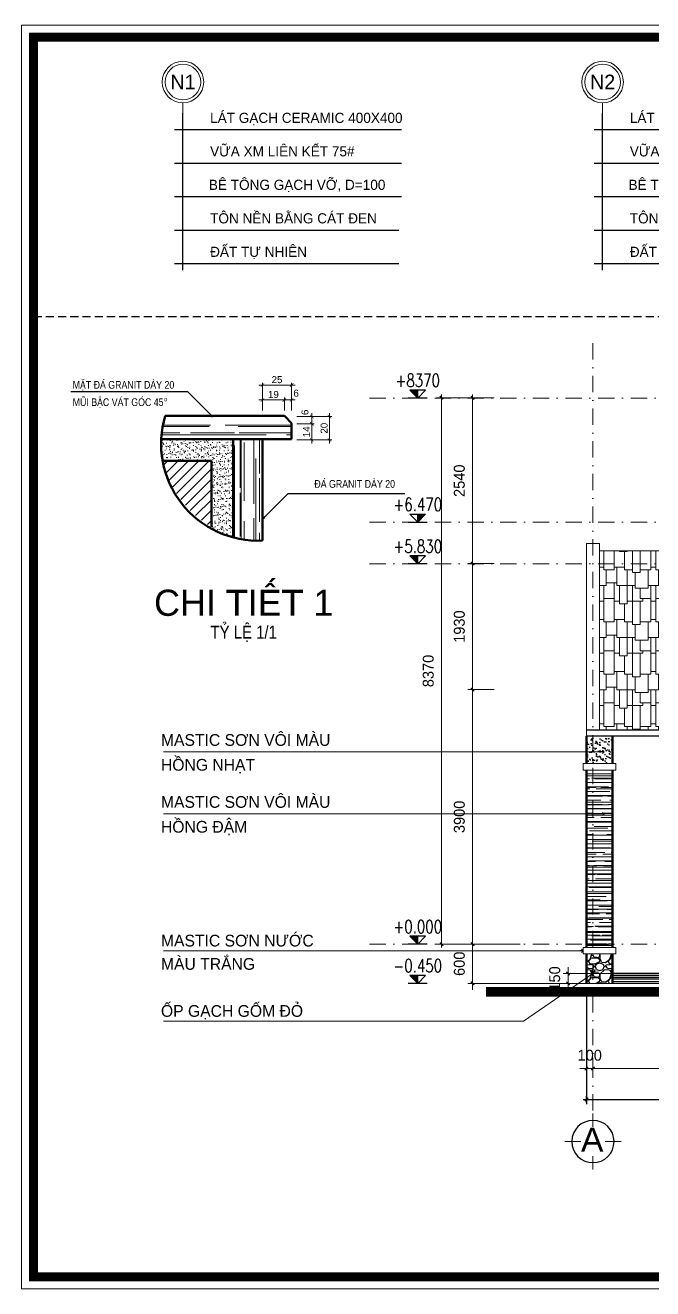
# Model space of a CAD drawing. Header units: millimetres. Extents: x 615730 to 2792744, y 139412 to 597571.
# Drawn here: x 714977 to 724585, y 284936 to 304290 of the extents above; entities that cross this region are included whole.
import ezdxf
from ezdxf.enums import TextEntityAlignment as Align

# ---------------------------------------------------------------- set-up
doc = ezdxf.new("R2010")
doc.units = ezdxf.units.MM
doc.header["$MEASUREMENT"] = 0
doc.header["$PDMODE"] = 34
doc.linetypes.add('DASHDOT', pattern=[1, 0.5, -0.25, 0, -0.25])
doc.linetypes.add('HIDDEN2', pattern=[0.1875, 0.125, -0.0625])
doc.layers.get('0').update_dxf_attribs({"lineweight": 5})
for name, color, linetype, lineweight in [('0.1(9)', 9, 'Continuous', 13), ('3', 7, 'Continuous', 18), ('AA-TUONG', 1, 'Continuous', 50), ('AB-NET THAY 1', 2, 'Continuous', 20), ('AD-HATCH', 8, 'Continuous', 5), ('AE-KICH THUOC', 135, 'Continuous', 13), ('AE-TEXT', 7, 'Continuous', 20), ('DIM', 7, 'Continuous', 50), ('HATCH', 42, 'Continuous', 5), ('KT', 148, 'Continuous', 18), ('NET-THAY', 4, 'Continuous', 20), ('thay', 7, 'Continuous', 15), ('TIM TRUC', 149, 'DASHDOT', 9), ('VATLIEU', 35, 'Continuous', 9)]:
    doc.layers.add(name, color=color, linetype=linetype, lineweight=lineweight)
for name, color, linetype in [('8', 8, 'Continuous'), ('DO', 1, 'Continuous'), ('H', 252, 'Continuous'), ('HACH', 250, 'Continuous'), ('KICH THUOC', 148, 'Continuous'), ('noi that', 29, 'Continuous'), ('TEXT', 2, 'Continuous'), ('thaydam', 42, 'Continuous'), ('VL', 155, 'Continuous')]:
    doc.layers.add(name, color=color, linetype=linetype)
doc.styles.add('CHUHOA', font='')
doc.styles.add('DIM', font='txt.shx', dxfattribs={"height": 120})
doc.styles.add('DIMENSION', font='')
doc.styles.add('Ghi chu', font='')
doc.styles.add('H280', font='', dxfattribs={"height": 200})
doc.styles.add('KT OZON', font='', dxfattribs={"height": 200})
doc.styles.add('Sys-Txt-Nor', font='')
doc.styles.add('TEXT', font='')
doc.styles.add('TEXT 10', font='', dxfattribs={"height": 4.8})
doc.styles.add('VNI-AVO', font='vni-roms.shx')
doc.styles.get('CHUHOA').set_extended_font_data('.VnAvantH')
doc.styles.get('DIMENSION').set_extended_font_data('VNI-Helve')
doc.styles.get('Ghi chu').set_extended_font_data('.VnAvantH')
doc.styles.get('H280').set_extended_font_data('VNI-Avo')
doc.styles.get('KT OZON').set_extended_font_data('VNI-Helve')
doc.styles.get('Sys-Txt-Nor').set_extended_font_data('VNI-Helve')
doc.styles.get('TEXT').set_extended_font_data('VNI-Helve-Condense')
doc.styles.get('TEXT 10').set_extended_font_data('VNI-Helve-Condense')
doc.dimstyles.new('1-50b', dxfattribs={"dimtxt": 167, "dimasz": 50, "dimexe": 75, "dimexo": 150, "dimgap": 120, "dimtad": 1, "dimdec": 0, "dimzin": 12, "dimtxsty": 'VNI-AVO', "dimblk": ']', "dimcen": 0, "dimdle": 50, "dimclrd": 252, "dimclre": 252, "dimclrt": 2, "dimadec": 0, "dimazin": 0, "dimtfac": 1, "dimtdec": 0, "dimtix": 1, "dimtmove": 2, "dimatfit": 0, "dimldrblk": 'OPEN90', "dimfxl": 1, "dimlwd": -1, "dimlwe": -1, "dimarcsym": 0})
doc.dimstyles.new('DIM-TICK 1-2', dxfattribs={"dimscale": 0.02, "dimtxt": 300, "dimasz": 150, "dimexe": 100, "dimexo": 0, "dimgap": 0, "dimtad": 0, "dimdec": 0, "dimzin": 1, "dimdsep": 46, "dimtxsty": 'Sys-Txt-Nor', "dimblk1": 'ARCHTICK', "dimblk2": 'ARCHTICK', "dimsah": 1, "dimcen": 1, "dimdle": 150, "dimclrd": 256, "dimclre": 256, "dimclrt": 7, "dimadec": 0, "dimazin": 0, "dimtfac": 0.625, "dimtdec": 0, "dimtix": 1, "dimtofl": 0, "dimtmove": 2, "dimatfit": 3, "dimldrblk": 'DOT', "dimfxl": 1, "dimtvp": 0.75, "dimtolj": 1, "dimtzin": 1, "dimarcsym": 0})
doc.dimstyles.new('DIM-TICK25', dxfattribs={"dimtxt": 60, "dimasz": 36, "dimexe": 18, "dimexo": 50, "dimgap": 0, "dimtad": 0, "dimdec": 0, "dimzin": 1, "dimdsep": 46, "dimtxsty": 'DIMENSION', "dimblk": 'ARCHTICK', "dimcen": -2, "dimdle": 38, "dimclrd": 256, "dimclre": 256, "dimclrt": 7, "dimadec": 0, "dimazin": 0, "dimtfac": 0.633333, "dimtdec": 0, "dimtix": 1, "dimtmove": 2, "dimatfit": 3, "dimldrblk": 'DOT', "dimfxl": 1, "dimtvp": 0.75, "dimtolj": 1, "dimtzin": 1, "dimarcsym": 0})

# ---------------------------------------------------------------- blocks, each defined once
blk = doc.blocks.new(']')
for p, q in [((1, 0), (-1, 0)), ((0, 1), (0, -1))]:
    blk.add_line(p, q)
at = {"color": 9, "const_width": 0.4}
blk.add_lwpolyline([(-0.51, -0.51), (0.51, 0.51)], dxfattribs=at)
blk = doc.blocks.new('*D383')
at = {"layer": 'DEFPOINTS', "color": 0, "ltscale": 10, "transparency": 16777216}
for p in [(723570, 289614, 5), (735070, 289485), (735070, 287837)]:
    blk.add_point(p, dxfattribs=at)
at = {"layer": 'VL', "color": 252, "ltscale": 10, "transparency": 16777216}
for p, q in [((723570, 289464), (723570, 287762)), ((735070, 289335), (735070, 287762)), ((723620, 287837), (735020, 287837))]:
    blk.add_line(p, q, dxfattribs=at)
at = {"layer": 'VL', "color": 252, "ltscale": 10, "transparency": 16777216, "xscale": 50, "yscale": 50, "zscale": 50, "rotation": 180}
blk.add_blockref(']', (723570, 287837), dxfattribs=at)
at = {"layer": 'VL', "color": 252, "ltscale": 10, "transparency": 16777216, "xscale": 50, "yscale": 50, "zscale": 50}
blk.add_blockref(']', (735070, 287837), dxfattribs=at)
at = {"layer": 'VL', "color": 2, "ltscale": 10, "transparency": 16777216, "insert": (729320, 288040), "char_height": 167, "attachment_point": 5, "style": 'VNI-AVO'}
blk.add_mtext('11500', dxfattribs=at)
blk = doc.blocks.new('_Open90')
at = {"color": 0, "linetype": 'ByBlock', "lineweight": -2}
for p, q in [((0, 0), (-1, 0)), ((-0.5, 0.5), (0, 0)), ((0, 0), (-0.5, -0.5))]:
    blk.add_line(p, q, dxfattribs=at)
blk = doc.blocks.new('Cao do mat dung')
at = {"layer": '8'}
blk.add_hatch(color=256, dxfattribs=at).paths.add_polyline_path([(125, 125), (0, 125), (0, 0)])
for p, q in [((-150, 0), (150, 0)), ((0, 0), (0, 125))]:
    blk.add_line(p, q)
blk.add_lwpolyline([(125, 125), (0, 0), (-125, 125)], close=True)
at = {"layer": 'TEXT', "style": 'DIM', "width": 0.75}
blk.add_attdef('%%P0.000', text='', height=180, dxfattribs=at).set_placement((0, 175), align=Align.CENTER)
blk = doc.blocks.new('*D604')
at = {"layer": 'DEFPOINTS', "color": 0, "ltscale": 10, "transparency": 16777216}
for p in [(721827, 290214), (722707, 290214), (722707, 289614)]:
    blk.add_point(p, dxfattribs=at)
at = {"layer": 'KT', "color": 252, "ltscale": 10, "transparency": 16777216}
for p, q in [((721827, 290264), (721827, 290314)), ((722557, 290214), (721752, 290214)), ((721827, 289614), (721827, 290214)), ((722557, 289614), (721752, 289614)), ((721827, 289564), (721827, 289514))]:
    blk.add_line(p, q, dxfattribs=at)
at = {"layer": 'KT', "color": 252, "ltscale": 10, "transparency": 16777216, "xscale": 50, "yscale": 50, "zscale": 50}
for p, rotation in [((721827, 290214), 270), ((721827, 289614), 90)]:
    blk.add_blockref(']', p, dxfattribs=dict(at, rotation=rotation))
at = {"layer": 'KT', "color": 2, "ltscale": 10, "transparency": 16777216, "insert": (721624, 289914), "char_height": 167, "attachment_point": 5, "rotation": 90, "style": 'VNI-AVO'}
blk.add_mtext('600', dxfattribs=at)
blk = doc.blocks.new('*D605')
at = {"layer": 'DEFPOINTS', "color": 0, "ltscale": 10, "transparency": 16777216}
for p in [(721827, 294114), (722305, 294114), (722707, 290214)]:
    blk.add_point(p, dxfattribs=at)
at = {"layer": 'KT', "color": 252, "ltscale": 10, "transparency": 16777216}
for p, q in [((722155, 294114), (721752, 294114)), ((721827, 290264), (721827, 294064)), ((722557, 290214), (721752, 290214))]:
    blk.add_line(p, q, dxfattribs=at)
at = {"layer": 'KT', "color": 252, "ltscale": 10, "transparency": 16777216, "xscale": 50, "yscale": 50, "zscale": 50}
for p, rotation in [((721827, 294114), 90), ((721827, 290214), 270)]:
    blk.add_blockref(']', p, dxfattribs=dict(at, rotation=rotation))
at = {"layer": 'KT', "color": 2, "ltscale": 10, "transparency": 16777216, "insert": (721624, 292164), "char_height": 167, "attachment_point": 5, "rotation": 90, "style": 'VNI-AVO'}
blk.add_mtext('3900', dxfattribs=at)
blk = doc.blocks.new('*D606')
at = {"layer": 'DEFPOINTS', "color": 0, "ltscale": 10, "transparency": 16777216}
for p in [(721827, 296043), (722305, 296043), (722305, 294114)]:
    blk.add_point(p, dxfattribs=at)
at = {"layer": 'KT', "color": 252, "ltscale": 10, "transparency": 16777216}
for p, q in [((722155, 296043), (721752, 296043)), ((721827, 294164), (721827, 295993)), ((722155, 294114), (721752, 294114))]:
    blk.add_line(p, q, dxfattribs=at)
at = {"layer": 'KT', "color": 252, "ltscale": 10, "transparency": 16777216, "xscale": 50, "yscale": 50, "zscale": 50}
for p, rotation in [((721827, 296043), 90), ((721827, 294114), 270)]:
    blk.add_blockref(']', p, dxfattribs=dict(at, rotation=rotation))
at = {"layer": 'KT', "color": 2, "ltscale": 10, "transparency": 16777216, "insert": (721624, 295079), "char_height": 167, "attachment_point": 5, "rotation": 90, "style": 'VNI-AVO'}
blk.add_mtext('1930', dxfattribs=at)
blk = doc.blocks.new('*D607')
at = {"layer": 'DEFPOINTS', "color": 0, "ltscale": 10, "transparency": 16777216}
for p in [(721827, 298583), (722305, 298583), (722305, 296043)]:
    blk.add_point(p, dxfattribs=at)
at = {"layer": 'KT', "color": 252, "ltscale": 10, "transparency": 16777216}
for p, q in [((722155, 298583), (721752, 298583)), ((721827, 296093), (721827, 298533)), ((722155, 296043), (721752, 296043))]:
    blk.add_line(p, q, dxfattribs=at)
at = {"layer": 'KT', "color": 252, "ltscale": 10, "transparency": 16777216, "xscale": 50, "yscale": 50, "zscale": 50}
for p, rotation in [((721827, 298583), 90), ((721827, 296043), 270)]:
    blk.add_blockref(']', p, dxfattribs=dict(at, rotation=rotation))
at = {"layer": 'KT', "color": 2, "ltscale": 10, "transparency": 16777216, "insert": (721624, 297313), "char_height": 167, "attachment_point": 5, "rotation": 90, "style": 'VNI-AVO'}
blk.add_mtext('2540', dxfattribs=at)
blk = doc.blocks.new('*D608')
at = {"layer": 'DEFPOINTS', "color": 0, "ltscale": 10, "transparency": 16777216}
for p in [(721351, 298584), (722298, 298584), (722305, 290214)]:
    blk.add_point(p, dxfattribs=at)
at = {"layer": 'KT', "color": 252, "ltscale": 10, "transparency": 16777216}
for p, q in [((722148, 298584), (721276, 298584)), ((721351, 290264), (721351, 298534)), ((722155, 290214), (721276, 290214))]:
    blk.add_line(p, q, dxfattribs=at)
at = {"layer": 'KT', "color": 252, "ltscale": 10, "transparency": 16777216, "xscale": 50, "yscale": 50, "zscale": 50}
for p, rotation in [((721351, 298584), 90), ((721351, 290214), 270)]:
    blk.add_blockref(']', p, dxfattribs=dict(at, rotation=rotation))
at = {"layer": 'KT', "color": 2, "ltscale": 10, "transparency": 16777216, "insert": (721148, 294399), "char_height": 167, "attachment_point": 5, "rotation": 90, "style": 'VNI-AVO'}
blk.add_mtext('8370', dxfattribs=at)
blk = doc.blocks.new('*D615')
at = {"layer": 'DEFPOINTS', "color": 0, "ltscale": 10, "transparency": 16777216}
for p in [(723289, 289764), (724501, 289764, 32), (724500, 289614)]:
    blk.add_point(p, dxfattribs=at)
at = {"layer": 'KT', "color": 252, "ltscale": 10, "transparency": 16777216}
for p, q in [((724351, 289764), (723214, 289764)), ((723289, 289814), (723289, 289864)), ((723289, 289614), (723289, 289764)), ((724350, 289614), (723214, 289614)), ((723289, 289564), (723289, 289514))]:
    blk.add_line(p, q, dxfattribs=at)
at = {"layer": 'KT', "color": 252, "ltscale": 10, "transparency": 16777216, "xscale": 50, "yscale": 50, "zscale": 50}
for p, rotation in [((723289, 289764), 270), ((723289, 289614), 90)]:
    blk.add_blockref(']', p, dxfattribs=dict(at, rotation=rotation))
at = {"layer": 'KT', "color": 2, "ltscale": 10, "transparency": 16777216, "insert": (723085, 289689), "char_height": 167, "attachment_point": 5, "rotation": 90, "style": 'VNI-AVO'}
blk.add_mtext('150', dxfattribs=at)
blk = doc.blocks.new('TRUC 1')
at = {"ltscale": 50}
blk.add_circle((0, -9525), 8572, dxfattribs=at)
at = {"layer": '0.1(9)', "ltscale": 50}
for p, q in [((0, -3572), (0, 1782)), ((-4942, -9525), (-11427, -9525)), ((4942, -9525), (11427, -9525)), ((0, -15478), (0, -20832))]:
    blk.add_line(p, q, dxfattribs=at)
at = {"layer": 'TEXT', "ltscale": 50, "style": 'H280'}
blk.add_attdef('1', text='', height=10478, dxfattribs=at).set_placement((-214, -4892), align=Align.CENTER)
blk = doc.blocks.new('*D621')
at = {"layer": 'DEFPOINTS', "color": 0, "ltscale": 10, "transparency": 16777216}
for p in [(726470, 288887), (723670, 288622), (723670, 288308)]:
    blk.add_point(p, dxfattribs=at)
at = {"layer": 'KT', "color": 252, "ltscale": 10, "transparency": 16777216}
for p, q in [((726470, 288737), (726470, 288233)), ((723670, 288472), (723670, 288233)), ((726420, 288308), (723720, 288308))]:
    blk.add_line(p, q, dxfattribs=at)
at = {"layer": 'KT', "color": 252, "ltscale": 10, "transparency": 16777216, "xscale": 50, "yscale": 50, "zscale": 50, "rotation": 180}
blk.add_blockref(']', (723670, 288308), dxfattribs=at)
at = {"layer": 'KT', "color": 252, "ltscale": 10, "transparency": 16777216, "xscale": 50, "yscale": 50, "zscale": 50}
blk.add_blockref(']', (726470, 288308), dxfattribs=at)
at = {"layer": 'KT', "color": 2, "ltscale": 10, "transparency": 16777216, "insert": (725070, 288512), "char_height": 167, "attachment_point": 5, "style": 'VNI-AVO'}
blk.add_mtext('2800', dxfattribs=at)
blk = doc.blocks.new('*D622')
at = {"layer": 'DEFPOINTS', "color": 0, "ltscale": 10, "transparency": 16777216}
for p in [(723570, 288622), (723670, 288622), (723570, 288308)]:
    blk.add_point(p, dxfattribs=at)
at = {"layer": 'KT', "color": 252, "ltscale": 10, "transparency": 16777216}
for p, q in [((723570, 288472), (723570, 288233)), ((723670, 288472), (723670, 288233)), ((723520, 288308), (723470, 288308)), ((723670, 288308), (723570, 288308)), ((723720, 288308), (723770, 288308))]:
    blk.add_line(p, q, dxfattribs=at)
at = {"layer": 'KT', "color": 252, "ltscale": 10, "transparency": 16777216, "xscale": 50, "yscale": 50, "zscale": 50}
blk.add_blockref(']', (723570, 288308), dxfattribs=at)
at = {"layer": 'KT', "color": 252, "ltscale": 10, "transparency": 16777216, "xscale": 50, "yscale": 50, "zscale": 50, "rotation": 180}
blk.add_blockref(']', (723670, 288308), dxfattribs=at)
at = {"layer": 'KT', "color": 2, "ltscale": 10, "transparency": 16777216, "insert": (723620, 288512), "char_height": 167, "attachment_point": 5, "style": 'VNI-AVO'}
blk.add_mtext('100', dxfattribs=at)
blk = doc.blocks.new('Ghi chu vat lieu')
blk.add_circle((0, 700), 300)
at = {"layer": 'HATCH'}
blk.add_circle((0, 700), 350, dxfattribs=at)
at = {"layer": 'thay'}
blk.add_line((0, 0), (0, 350), dxfattribs=at)
at = {"layer": 'TEXT', "style": 'Ghi chu', "width": 1.961742}
blk.add_attdef('TRUC', text='', height=300, dxfattribs=at).set_placement((-295, 550), (295, 550), align=Align.FIT)
blk = doc.blocks.new('cvc')
at = {"layer": 'DO'}
for p, q in [((800082, 300538), (800082, 302944)), ((806509, 300538), (806509, 302944)), ((812950, 299967), (812950, 302932)), ((819305, 300460), (819305, 302932)), ((819305, 300801), (819305, 302932))]:
    blk.add_line(p, q, dxfattribs=at)
at = {"layer": 'KICH THUOC'}
for p, q in [((799951, 302692), (803430, 302692)), ((806378, 302692), (809857, 302692)), ((812822, 302680), (816353, 302680)), ((819178, 302680), (822709, 302680)), ((799951, 302179), (803430, 302179)), ((806378, 302179), (809857, 302179)), ((812822, 302167), (816353, 302167)), ((819178, 302167), (822709, 302167)), ((799951, 301666), (803430, 301666)), ((806378, 301666), (809857, 301666)), ((812822, 301654), (816353, 301654)), ((819178, 301654), (822709, 301654)), ((799951, 301153), (803386, 301153)), ((806378, 301153), (809813, 301153)), ((812822, 301141), (816353, 301141)), ((819178, 301141), (822709, 301141)), ((799951, 300640), (803386, 300640)), ((806378, 300640), (809813, 300640)), ((812822, 300628), (816353, 300628)), ((812822, 300115), (816353, 300115))]:
    blk.add_line(p, q, dxfattribs=at)
at = {"layer": 'thaydam', "linetype": 'HIDDEN2', "ltscale": 1000}
blk.add_line((797794, 299831), (824797, 299831), dxfattribs=at)
at = {"layer": 'thay'}
ref = blk.add_blockref('Ghi chu vat lieu', (800082, 302785), dxfattribs=dict(at, xscale=0.9082386168447556, yscale=0.9082386168447556, zscale=0.9082386168447556))
ref.add_attrib('TRUC', 'n1', dxfattribs={"layer": 'TEXT', "height": 225, "style": 'Ghi chu'}).set_placement((800082, 303421), align=Align.MIDDLE_CENTER)
ref = blk.add_blockref('Ghi chu vat lieu', (806509, 302785), dxfattribs=dict(at, xscale=0.9082386168447556, yscale=0.9082386168447556, zscale=0.9082386168447556))
ref.add_attrib('TRUC', 'N2', dxfattribs={"layer": 'TEXT', "height": 225, "style": 'Ghi chu'}).set_placement((806509, 303421), align=Align.MIDDLE_CENTER)
ref = blk.add_blockref('Ghi chu vat lieu', (812950, 302773), dxfattribs=dict(at, xscale=0.9082386168447556, yscale=0.9082386168447556, zscale=0.9082386168447556))
ref.add_attrib('TRUC', 'M1', dxfattribs={"layer": 'TEXT', "height": 225, "style": 'Ghi chu'}).set_placement((812950, 303409), align=Align.MIDDLE_CENTER)
ref = blk.add_blockref('Ghi chu vat lieu', (819305, 302773), dxfattribs=dict(at, xscale=0.9082386168447556, yscale=0.9082386168447556, zscale=0.9082386168447556))
ref.add_attrib('TRUC', 'M1', dxfattribs={"layer": 'TEXT', "height": 225, "style": 'Ghi chu'}).set_placement((819305, 303409), align=Align.MIDDLE_CENTER)
at = {"layer": 'TEXT', "style": 'CHUHOA'}
for s, p in [('l¸t g¹ch ceramic 400x400', (800498, 302794)), ('l¸t g¹ch ceramic 400x400', (806925, 302794)), ('lîp ngãi h¹ long mµu ®á', (813379, 302828)), ('lîp ngãi h¹ long mµu ®á', (819735, 302828)), ('v÷A xm LI£N KÕT 75#', (800498, 302281)), ('v÷A xm LI£N KÕT 75#', (806925, 302281)), ('CÇU PHONG Gç 30X80 CK 300', (813381, 302270)), ('CÇU PHONG Gç 30X80 CK 300', (819737, 302270)), ('bª t«ng g¹ch vì, d=100', (800479, 301768)), ('bª t«ng g¹ch vì, d=100', (806906, 301768)), ('LI T¤ Gç 20X30 CK 300', (813381, 301757)), ('LI T¤ Gç 20X30 CK 300', (819737, 301757)), ('t«n nÒn b»ng c¸t ®en', (800498, 301255)), ('t«n nÒn b»ng c¸t ®en', (806925, 301255)), ('Xµ Gå Gç 80X120 KC 900', (813381, 301236)), ('Xµ Gå Gç 60X80 KC 700', (819737, 301236)), ('§ÊT Tù NHI£N', (800498, 300742)), ('§ÊT Tù NHI£N', (806925, 300742)), ('trÇn th¹ch cao', (813381, 300723)), ('T¦êNG THU HåI  X¢Y G¹CH', (813381, 300210))]:
    blk.add_text(s, height=155.52, dxfattribs=at).set_placement(p)
blk = doc.blocks.new('_ARCHTICK')
at = {"color": 0, "linetype": 'ByBlock', "const_width": 0.15}
blk.add_lwpolyline([(-0.5, -0.5), (0.5, 0.5)], dxfattribs=at)
blk = doc.blocks.new('*D723')
at = {"layer": 'AE-KICH THUOC', "lineweight": -2, "transparency": 16777216}
for p, q in [((442740.4, -178885.9), (442765.2, -178885.9)), ((442743.4, -178894.9), (442743.4, -178883.9)), ((442762.2, -178894.9), (442762.2, -178883.9))]:
    blk.add_line(p, q, dxfattribs=at)
at = {"layer": 'DEFPOINTS', "color": 0, "transparency": 16777216}
for p in [(442762.2, -178885.9), (442743.4, -178894.9), (442762.2, -178894.9)]:
    blk.add_point(p, dxfattribs=at)
at = {"layer": 'AE-KICH THUOC', "lineweight": -2, "transparency": 16777216, "xscale": 3, "yscale": 3, "zscale": 3, "rotation": 180}
blk.add_blockref('_ARCHTICK', (442743.4, -178885.9), dxfattribs=at)
at = {"layer": 'AE-KICH THUOC', "lineweight": -2, "transparency": 16777216, "xscale": 3, "yscale": 3, "zscale": 3}
blk.add_blockref('_ARCHTICK', (442762.2, -178885.9), dxfattribs=at)
at = {"layer": 'AE-KICH THUOC', "color": 7, "transparency": 16777216, "insert": (442752.8, -178881.2), "char_height": 6, "attachment_point": 5, "style": 'Sys-Txt-Nor'}
blk.add_mtext('\\A1;19', dxfattribs=at)
blk = doc.blocks.new('_DOT')
at = {"color": 0, "linetype": 'ByBlock'}
blk.add_line((-0.5, 0), (-1, 0), dxfattribs=at)
at = {"color": 0, "linetype": 'ByBlock', "const_width": 0.5}
blk.add_lwpolyline([(-0.25, 0, 1), (0.25, 0, 1)], format="xyb", close=True, dxfattribs=at)
blk = doc.blocks.new('*D724')
at = {"layer": 'AE-KICH THUOC', "lineweight": -2, "transparency": 16777216}
for p, q in [((442759.2, -178885.9), (442771.4, -178885.9)), ((442762.2, -178894.9), (442762.2, -178883.9)), ((442768.4, -178894.9), (442768.4, -178883.9))]:
    blk.add_line(p, q, dxfattribs=at)
at = {"layer": 'DEFPOINTS', "color": 0, "transparency": 16777216}
for p in [(442768.4, -178885.9), (442762.2, -178894.9), (442768.4, -178894.9)]:
    blk.add_point(p, dxfattribs=at)
at = {"layer": 'AE-KICH THUOC', "lineweight": -2, "transparency": 16777216, "xscale": 3, "yscale": 3, "zscale": 3, "rotation": 180}
blk.add_blockref('_ARCHTICK', (442762.2, -178885.9), dxfattribs=at)
at = {"layer": 'AE-KICH THUOC', "lineweight": -2, "transparency": 16777216, "xscale": 3, "yscale": 3, "zscale": 3}
blk.add_blockref('_ARCHTICK', (442768.4, -178885.9), dxfattribs=at)
at = {"layer": 'AE-KICH THUOC', "color": 7, "transparency": 16777216, "insert": (442772.3, -178880.1), "char_height": 6, "attachment_point": 5, "style": 'Sys-Txt-Nor'}
blk.add_mtext('\\A1;6', dxfattribs=at)
blk = doc.blocks.new('*D725')
at = {"layer": 'AE-KICH THUOC', "lineweight": -2, "transparency": 16777216}
for p, q in [((442740.4, -178873.1), (442771.4, -178873.1)), ((442743.4, -178894.9), (442743.4, -178871.1)), ((442768.4, -178894.9), (442768.4, -178871.1))]:
    blk.add_line(p, q, dxfattribs=at)
at = {"layer": 'DEFPOINTS', "color": 0, "transparency": 16777216}
for p in [(442768.4, -178873.1), (442743.4, -178894.9), (442768.4, -178894.9)]:
    blk.add_point(p, dxfattribs=at)
at = {"layer": 'AE-KICH THUOC', "lineweight": -2, "transparency": 16777216, "xscale": 3, "yscale": 3, "zscale": 3, "rotation": 180}
blk.add_blockref('_ARCHTICK', (442743.4, -178873.1), dxfattribs=at)
at = {"layer": 'AE-KICH THUOC', "lineweight": -2, "transparency": 16777216, "xscale": 3, "yscale": 3, "zscale": 3}
blk.add_blockref('_ARCHTICK', (442768.4, -178873.1), dxfattribs=at)
at = {"layer": 'AE-KICH THUOC', "color": 7, "transparency": 16777216, "insert": (442755.9, -178868.5), "char_height": 6, "attachment_point": 5, "style": 'Sys-Txt-Nor'}
blk.add_mtext('\\A1;25', dxfattribs=at)
blk = doc.blocks.new('*D726')
at = {"layer": 'AE-KICH THUOC', "lineweight": -2, "transparency": 16777216}
for p, q in [((442772.8, -178906.3), (442787.7, -178906.3)), ((442785.7, -178923.1), (442785.7, -178903.3)), ((442772.8, -178920.1), (442787.7, -178920.1))]:
    blk.add_line(p, q, dxfattribs=at)
at = {"layer": 'DEFPOINTS', "color": 0, "transparency": 16777216}
for p in [(442772.8, -178906.3), (442785.7, -178906.3), (442772.8, -178920.1)]:
    blk.add_point(p, dxfattribs=at)
at = {"layer": 'AE-KICH THUOC', "lineweight": -2, "transparency": 16777216, "xscale": 3, "yscale": 3, "zscale": 3}
for p, rotation in [((442785.7, -178906.3), 90), ((442785.7, -178920.1), 270)]:
    blk.add_blockref('_ARCHTICK', p, dxfattribs=dict(at, rotation=rotation))
at = {"layer": 'AE-KICH THUOC', "color": 7, "transparency": 16777216, "insert": (442781.2, -178913.2), "char_height": 6, "attachment_point": 5, "rotation": 90, "style": 'Sys-Txt-Nor'}
blk.add_mtext('\\A1;14', dxfattribs=at)
blk = doc.blocks.new('*D727')
at = {"layer": 'AE-KICH THUOC', "lineweight": -2, "transparency": 16777216}
for p, q in [((442772.8, -178900.1), (442787.7, -178900.1)), ((442785.7, -178909.3), (442785.7, -178897.1)), ((442772.8, -178906.3), (442787.7, -178906.3))]:
    blk.add_line(p, q, dxfattribs=at)
at = {"layer": 'DEFPOINTS', "color": 0, "transparency": 16777216}
for p in [(442772.8, -178900.1), (442785.7, -178900.1), (442772.8, -178906.3)]:
    blk.add_point(p, dxfattribs=at)
at = {"layer": 'AE-KICH THUOC', "lineweight": -2, "transparency": 16777216, "xscale": 3, "yscale": 3, "zscale": 3}
for p, rotation in [((442785.7, -178900.1), 90), ((442785.7, -178906.3), 270)]:
    blk.add_blockref('_ARCHTICK', p, dxfattribs=dict(at, rotation=rotation))
at = {"layer": 'AE-KICH THUOC', "color": 7, "transparency": 16777216, "insert": (442779.9, -178896.5), "char_height": 6, "attachment_point": 5, "rotation": 90, "style": 'Sys-Txt-Nor'}
blk.add_mtext('\\A1;6', dxfattribs=at)
blk = doc.blocks.new('*D728')
at = {"layer": 'AE-KICH THUOC', "lineweight": -2, "transparency": 16777216}
for p, q in [((442772.8, -178900.1), (442802.9, -178900.1)), ((442800.9, -178897.1), (442800.9, -178923.1)), ((442772.8, -178920.1), (442802.9, -178920.1))]:
    blk.add_line(p, q, dxfattribs=at)
at = {"layer": 'DEFPOINTS', "color": 0, "transparency": 16777216}
for p in [(442772.8, -178900.1), (442772.8, -178920.1), (442800.9, -178920.1)]:
    blk.add_point(p, dxfattribs=at)
at = {"layer": 'AE-KICH THUOC', "lineweight": -2, "transparency": 16777216, "xscale": 3, "yscale": 3, "zscale": 3}
for p, rotation in [((442800.9, -178900.1), 90), ((442800.9, -178920.1), 270)]:
    blk.add_blockref('_ARCHTICK', p, dxfattribs=dict(at, rotation=rotation))
at = {"layer": 'AE-KICH THUOC', "color": 7, "transparency": 16777216, "insert": (442796.3, -178910.1), "char_height": 6, "attachment_point": 5, "rotation": 90, "style": 'Sys-Txt-Nor'}
blk.add_mtext('\\A1;20', dxfattribs=at)
blk = doc.blocks.new('A$C66704B70')
at = {"layer": 'AE-TEXT', "linetype": 'Continuous', "style": 'TEXT', "width": 1.2}
blk.add_attdef('TENBANVE', text='', height=8, dxfattribs=at).set_placement((0, 0), align=Align.CENTER)
at = {"layer": 'AE-TEXT', "linetype": 'Continuous', "style": 'TEXT'}
blk.add_attdef('TYLE', text='', height=4, dxfattribs=at).set_placement((0, -7), align=Align.CENTER)
blk = doc.blocks.new('DGD')
at = {"layer": 'AB-NET THAY 1'}
h = blk.add_hatch(dxfattribs=at)
h.set_pattern_fill('AR-SAND', color=256, scale=2.5, style=0)
h.set_pattern_definition([(37.5, (687141.987, -301859.3706), (-0.157483395, 4.81705942), [0, -3.8, 0, -4.25, 0, -4.0625]), (7.5, (687141.987, -301859.3706), (4.42444176, 7.05536516), [0, -2.05, 0, -3.425, 0, -1.3125]), (327.5, (687138.912, -301859.3706), (7.785354654, 0.014147634), [0, -1.25, 0, -4.5, 0, -5.875]), (317.5, (687138.912, -301859.3706), (7.51531651, 2.19418891), [0, -0.625, 0, -2.95, 0, -3.375])])
edge = h.paths.add_edge_path()
edge.add_arc((442743.4, -178919.4), 87.1, 239.8446, 253.3183)
edge.add_line((442718.4, -179002.9), (442718.4, -178919.4))
edge.add_line((442718.4, -178919.4), (442656.3, -178919.4))
edge.add_arc((442743.4, -178919.4), 87.1, 180, 192.4326)
edge.add_line((442658.4, -178938.2), (442699.7, -178938.2))
edge.add_line((442699.7, -178938.2), (442699.7, -178994.7))
at = {"layer": 'AD-HATCH'}
h = blk.add_hatch(dxfattribs=at)
h.set_pattern_fill('AR-RROOF', color=256, scale=12.5, style=0)
h.set_pattern_definition([(0, (677441.305, -305544.579), (27.5, 12.5), [187.5, -25, 62.5, -12.5]), (0, (677457.93, -305538.329), (-12.5, 16.625), [37.5, -4.125, 75, -9.375]), (0, (677447.555, -305533.9535), (65, 8.375), [100, -17.5, 50, -12.5])])
edge = h.paths.add_edge_path()
edge.add_line((442656.5, -178919.4), (442765.9, -178919.4))
edge.add_arc((442755.9, -178911.9), 12.5, 323.1301, 450)
edge.add_line((442755.9, -178899.4), (442660, -178899.4))
edge.add_arc((442743.4, -178924.4), 87.1, 163.3183, 176.7088)
h = blk.add_hatch(dxfattribs=at)
h.set_pattern_fill('AR-RROOF', color=256, scale=12.5, angle=90, style=0)
h.set_pattern_definition([(90, (677441.305, -305539.579), (-12.5, 27.5), [187.5, -25, 62.5, -12.5]), (90, (677435.055, -305522.954), (-16.625, -12.5), [37.5, -4.125, 75, -9.375]), (90, (677430.68, -305533.3285), (-8.375, 65), [100, -17.5, 50, -12.5])])
edge = h.paths.add_edge_path()
edge.add_arc((442743.4, -178919.4), 87.1, 253.3183, 270)
edge.add_line((442743.4, -179006.5), (442743.4, -178919.4))
edge.add_line((442743.4, -178919.4), (442718.4, -178919.4))
edge.add_line((442718.4, -178919.4), (442718.4, -179002.9))
h = blk.add_hatch(dxfattribs=at)
h.set_pattern_fill('ANSI31', color=256, scale=50, style=0)
h.set_pattern_definition([(45, (677441.305, -305539.5785), (-4.41941738, 4.41941738), [])])
edge = h.paths.add_edge_path()
edge.add_arc((442743.4, -178919.4), 87.1, 192.4326, 239.8446)
edge.add_line((442699.7, -178994.7), (442699.7, -178938.2))
edge.add_line((442699.7, -178938.2), (442658.4, -178938.2))
at = {"layer": 'AA-TUONG'}
for p, q in [((442660, -178899.4), (442762.2, -178899.4)), ((442762.2, -178899.4), (442768.4, -178905.7)), ((442768.4, -178905.7), (442768.4, -178919.4)), ((442656.3, -178919.4), (442768.4, -178919.4)), ((442743.4, -179006.5), (442743.4, -178919.4))]:
    blk.add_line(p, q, dxfattribs=at)
for points in [[(442718.4, -179002.9), (442718.4, -178919.4), (442656.3, -178919.4)], [(442699.7, -178994.7), (442699.7, -178938.2), (442658.4, -178938.2)]]:
    blk.add_lwpolyline(points, dxfattribs=at)
blk.add_arc((442739.7, -178923.4), 83.2, 163.2394, 272.599, dxfattribs=at)
at = {"layer": 'AE-KICH THUOC'}
for base, p2, picture, middle in [((442768.4, -178873.1), (442768.4, -178894.9), '*D725', (442755.9, -178868.5)), ((442762.2, -178885.9), (442762.2, -178894.9), '*D723', (442752.8, -178881.2))]:
    dim = blk.add_linear_dim(base=base, p1=(442743.4, -178894.9), p2=p2, dimstyle='DIM-TICK 1-2', dxfattribs=at)
    dim.commit()
    dim.dimension.update_dxf_attribs({"geometry": picture, "text_midpoint": middle})
dim = blk.add_linear_dim(base=(442768.4, -178885.9), p1=(442762.2, -178894.9), p2=(442768.4, -178894.9), dimstyle='DIM-TICK 1-2', dxfattribs=at)
dim.commit()
dim.dimension.update_dxf_attribs({"geometry": '*D724', "text_midpoint": (442772.3, -178880.1), "dimtype": 128})
dim = blk.add_linear_dim(base=(442785.7, -178900.1), p1=(442772.8, -178906.3), p2=(442772.8, -178900.1), angle=90, dimstyle='DIM-TICK 1-2', dxfattribs=at)
dim.commit()
dim.dimension.update_dxf_attribs({"geometry": '*D727', "text_midpoint": (442779.9, -178896.5), "dimtype": 128})
for base, p1, p2, picture, middle in [((442800.9, -178920.1), (442772.8, -178900.1), (442772.8, -178920.1), '*D728', (442796.3, -178910.1)), ((442785.7, -178906.3), (442772.8, -178920.1), (442772.8, -178906.3), '*D726', (442781.2, -178913.2))]:
    dim = blk.add_linear_dim(base=base, p1=p1, p2=p2, angle=90, dimstyle='DIM-TICK 1-2', dxfattribs=at)
    dim.commit()
    dim.dimension.update_dxf_attribs({"geometry": picture, "text_midpoint": middle})

msp = doc.modelspace()

# ---------------------------------------------------------------- hatches: boundary and pattern name
at = {"layer": 'HACH', "ltscale": 10}
h = msp.add_hatch(dxfattribs=at)
h.set_pattern_fill('AR-SAND', color=256, scale=50, style=0)
h.set_pattern_definition([(37.5, (112653.004, 2090.585), (-3.149668, 96.341188), [0, -76, 0, -85, 0, -81.25]), (7.5, (112653, 2090.59), (88.488835, 141.107303), [0, -41, 0, -68.5, 0, -26.25]), (327.5, (112591.504, 2090.585), (155.707093, 0.282953), [0, -25, 0, -90, 0, -117.5]), (317.5, (112591.5, 2090.59), (150.30633, 43.883778), [0, -12.5, 0, -59, 0, -67.5])])
h.paths.add_polyline_path([(723969.7, 293398.9), (723569.7, 293398.9), (723569.7, 292979.6), (723969.7, 292979.6)])
at = {"layer": 'KT', "ltscale": 10}
h = msp.add_hatch(dxfattribs=at)
h.set_pattern_fill('CEDAR', color=256, scale=800, style=0, pattern_type=2)
h.set_pattern_definition([(0, (1073.85, -531.1), (0, 800), [-280, 80, -160, 80, -200]), (0, (1073.85, -491.1), (0, 800), [-120, 160, -80, 160, -280]), (0, (1073.85, -331.1), (0, 800), [-40, 200, -560]), (0, (1073.85, -291.1), (0, 800), [40, -200, 160, -160, 240]), (0, (1073.85, -251.1), (0, 800), [-400, 160, -240]), (0, (1073.85, -91.1), (0, 800), [120, -680]), (0, (1073.85, -51.1), (0, 800), [-120, 160, -80, 160, -160, 120]), (0, (1073.85, -11.1), (0, 800), [-280, 80, -160, 160, -120]), (0, (1073.85, 228.9), (0, 800), [-600, 120, -80]), (0, (1073.85, 268.9), (0, 800), [160, -560, 80]), (90, (1073.85, -531.1), (-800, 5e-14), [240, -200, 360]), (90, (1113.85, -531.1), (-800, 5e-14), [-200, 240, -360]), (90, (1193.85, -531.1), (-800, 5e-14), [-40, 160, -240, 360]), (90, (1233.85, -531.1), (-800, 5e-14), [40, -760]), (90, (1313.85, -531.1), (-800, 5e-14), [-200, 280, -320]), (90, (1353.85, -531.1), (-800, 5e-14), [240, -240, 320]), (90, (1433.85, -531.1), (-800, 5e-14), [240, -240, 320]), (90, (1473.85, -531.1), (-800, 5e-14), [-240, 240, -320]), (90, (1593.85, -531.1), (-800, 5e-14), [280, -200, 320]), (90, (1633.85, -531.1), (-800, 5e-14), [-240, 280, -280]), (90, (1673.85, -531.1), (-800, 5e-14), [240, -520, 40]), (90, (1753.85, -531.1), (-800, 5e-14), [-480, 280, -40]), (90, (1793.85, -531.1), (-800, 5e-14), [480, -280, 40])])
h.paths.add_polyline_path([(723769.1, 293493.3), (725608.7, 293493.3), (726445, 294206.5), (725869.7, 294206.5), (725869.7, 295790.2), (725469.9, 295790.2), (725469.9, 296239.7), (723769.7, 296239.7)])
at = {"layer": 'noi that'}
h = msp.add_hatch(dxfattribs=at)
h.set_pattern_fill('GRAVEL', color=256, scale=300, style=0)
h.set_pattern_definition([(228.0128, (1289.85, -231.103), (-2399.99946965, -2700.0004025), [40.3608, -3995.7264]), (184.9697, (1262.851, -261.103), (3600.00031546, 299.9973921), [69.2604, -6856.7775]), (132.5104, (1193.851, -267.103), (2999.9972155, -3300.00260216), [48.8364, -4834.8096]), (267.2737, (1076.851, -342.103), (299.99880532, 6000.0000885), [63.0714, -6244.0674]), (292.8337, (1073.851, -405.103), (-1500.00297163, 3599.99892353), [61.8465, -6122.8119]), (357.2737, (1097.851, -462.103), (-6000.0000885, 299.99880532), [63.0714, -6244.0674]), (37.6942, (1160.851, -465.103), (-3900.00220369, -2999.99712155), [83.4087, -8257.4547]), (72.2553, (1226.851, -414.103), (2100.00322881, 6599.99886937), [78.7464, -7795.8963]), (121.4296, (1250.851, -339.103), (-2400.00247025, 3899.99851095), [63.285, -6265.2219]), (175.2364, (1217.85, -285.103), (3300.0002839, -299.9974598), [72.2496, -3540.2289]), (222.3974, (1145.851, -279.103), (-3600.00220532, -3299.9976246), [93.4344, -9250.0125]), (138.8141, (1373.85, -345.103), (-2100.000884, 1799.999194), [31.8903, -3157.1532]), (171.4692, (1349.851, -324.103), (3899.99948544, -600.002373), [60.6711, -6006.4533]), (225, (1289.85, -315.1), (-3e-14, -300.00009), [42.4263, -381.8376]), (203.1986, (1268.85, -279.103), (1499.9999192, 600.0003976), [22.8474, -2261.8845]), (291.8014, (1247.85, -288.1), (-299.999973, 900.000082), [32.3109, -1583.2386]), (30.9638, (1259.85, -318.103), (899.9994067, 600.000745), [52.4787, -1696.8069]), (161.5651, (1304.85, -291.1), (600.00013, -299.999521), [37.9473, -910.7361]), (16.3895, (1073.851, -288.103), (3000.00065952, 899.99781295), [53.16, -5262.8535]), (70.3462, (1124.851, -273.103), (-1199.9985742, -3300.0006407), [44.5983, -4415.2224]), (293.1986, (1304.85, -231.103), (-600.0003976, 1499.9999192), [45.6945, -2239.0374]), (343.6105, (1322.851, -273.103), (-3000.00065952, 899.99781295), [53.16, -5262.8535]), (339.444, (1073.85, -474.103), (-1500.0005534, 599.998799), [51.264, -2511.9372]), (294.7751, (1121.85, -492.103), (-1499.9976568, 3300.00102655), [42.9534, -4252.3929]), (66.8014, (1307.85, -531.103), (600.0003976, 1499.9999192), [45.6945, -2239.0374]), (17.354, (1325.851, -489.103), (-3900.00060573, -1199.99835068), [50.2893, -4978.6272]), (69.444, (1160.85, -531.103), (-599.998799, -1500.0005534), [25.632, -2537.5692]), (101.3099, (1289.85, -531.1), (-299.9992896, 1200.0002257), [15.297, -1514.4087]), (165.9638, (1286.85, -516.1), (900.000164, -299.999417), [61.8465, -1175.085]), (186.009, (1226.851, -501.103), (2999.99992527, 299.99979524), [57.315, -5674.1769]), (303.6901, (1259.85, -345.1), (-300.0004, 599.999867), [43.2666, -1038.3987]), (353.1572, (1283.851, -381.103), (5099.99980964, -600.00239938), [75.5382, -7478.2689]), (60.9454, (1358.85, -390.103), (-1200.0000082, -2100.0001154), [30.8868, -3057.8022]), (90, (1373.85, -363.1), (-300, 300), [18, -282]), (120.2564, (1220.85, -492.103), (1199.99846604, -2100.00073676), [41.6772, -4126.056]), (48.0128, (1199.85, -456.103), (2399.99946965, 2700.0004025), [80.7216, -3955.3656]), (0, (1253.85, -396.1), (300, 300), [78, -222]), (325.3048, (1331.851, -396.103), (-2999.9982777, 2100.0025829), [47.4342, -4695.9822]), (254.0546, (1370.85, -423.103), (-299.9999668, -1200.000038), [43.6806, -2140.3524]), (207.646, (1358.851, -465.103), (-5699.99874215, -3000.00231395), [71.1195, -7040.8422]), (175.4261, (1295.851, -498.103), (-3900.0001675, 299.99844035), [75.2397, -7448.7222])])
h.paths.add_polyline_path([(723570, 290063.9), (723969.7, 290063.9), (723969.7, 289613.9), (723570, 289613.9)])
at = {"layer": 'VATLIEU', "ltscale": 10}
h = msp.add_hatch(dxfattribs=at)
h.set_pattern_fill('AR-RROOF', color=256, scale=100, style=0)
h.set_pattern_definition([(0, (130619.78, 2091.67), (220, 100), [1500, -200, 500, -100]), (0, (130752.78, 2141.67), (-100, 133), [300, -33, 600, -75]), (0, (130669.78, 2176.67), (520, 67), [800, -140, 400, -100])])
h.paths.add_polyline_path([(723569.7, 290164.9), (723969.7, 290164.9), (723969.7, 292880.6), (723569.7, 292880.6)])

# ---------------------------------------------------------------- linework, layer by layer
at = {"layer": '3'}
msp.add_lwpolyline([(736852.4, 289613.9), (722030.9, 289613.9)], dxfattribs=at)
at = {"layer": 'DIM', "ltscale": 10}
for p, q in [((723569.7, 292979.6), (723569.7, 293398.9)), ((723969.7, 292979.6, 34.3), (723969.7, 293398.9, 126.9)), ((723569.7, 290163.9, 126.9), (723569.7, 292879.6, 34.3)), ((723969.7, 290163.8, 126.9), (723969.7, 292879.6, 34.3)), ((723569.7, 289613.9, 4.6), (723570, 290063.9, 122.8)), ((723969.7, 289613.9), (723969.7, 290063.9, 126.9))]:
    msp.add_line(p, q, dxfattribs=at)
at = {"layer": 'H', "const_width": 138.2}
msp.add_lwpolyline([(715103.4, 285120.6), (742106.3, 285120.6), (742106.3, 304105.6), (715103.4, 304105.6)], close=True, dxfattribs=at)
at = {"layer": 'HATCH', "const_width": 150}
msp.add_lwpolyline([(722030.9, 289485.2), (736852.4, 289485.2)], dxfattribs=at)
at = {"layer": 'NET-THAY'}
for p, q in [((723769.7, 296354.2, -0.3), (723569.7, 296354.2, -0.3)), ((723569.7, 293398.9), (723569.7, 296354.2, -0.3)), ((723769.3, 293493.3, 8.7), (723769.7, 296354.2, -0.3)), ((725469.9, 296239.7, -0.3), (723769.7, 296239.7, -0.3))]:
    msp.add_line(p, q, dxfattribs=at)
for points, elevation in [([(724019.7, 292979.6), (723519.7, 292979.6), (723519.7, 292879.6), (724019.7, 292879.6)], 34.3), ([(724019.7, 290163.9), (723519.7, 290163.9), (723519.7, 290063.9), (724019.7, 290063.9)], 126.9)]:
    msp.add_lwpolyline(points, close=True, dxfattribs=dict(at, elevation=elevation))
at = {"layer": 'thay', "linetype": 'Continuous'}
msp.add_lwpolyline([(714919.1, 284936.3), (742290.6, 284936.3), (742290.6, 304289.9), (714919.1, 304289.9)], close=True, dxfattribs=at)
at = {"layer": 'TIM TRUC', "ltscale": 500}
for p, q in [((723669.7, 299417.9), (723669.7, 287517.3)), ((720247.8, 298580.2), (736811.3, 298580.2)), ((720247.8, 296679.9), (736811.3, 296679.9)), ((720247.8, 296039.3), (736811.3, 296039.3)), ((720247.8, 290213.9), (736811.3, 290213.9))]:
    msp.add_line(p, q, dxfattribs=at)
at = {"layer": 'VL', "ltscale": 10}
for p, q in [((725608.7, 293493.3, 89.2), (723569.7, 293493.3)), ((726469.7, 293398.9, 126.9), (723569.7, 293398.9)), ((726068.9, 289763.9), (723969.7, 289764, 42.3)), ((726068.9, 289736.6), (723969.7, 289736.7, 42.3)), ((726068.9, 289703.8), (723969.7, 289704, 42.3)), ((726068.9, 289676.5), (723969.7, 289676.7, 42.3)), ((726068.9, 289638.3), (723969.7, 289638.5, 42.3))]:
    msp.add_line(p, q, dxfattribs=at)
at = {"layer": 'VL', "ltscale": 10, "const_width": 1, "elevation": -4.8}
msp.add_lwpolyline([(725869.7, 295790.2), (725469.9, 295790.2), (725469.9, 296239.7), (723769.7, 296239.7), (723769.1, 293493.3), (725608.7, 293493.3), (726445, 294206.5), (725869.7, 294206.5)], close=True, dxfattribs=at)

# ---------------------------------------------------------------- block references
at = {"layer": 'AD-HATCH', "linetype": 'Continuous', "xscale": 50, "yscale": 50, "zscale": 50}
msp.add_blockref('A$C66704B70', (718321.7, 295243.9), dxfattribs=at).add_auto_attribs({'TYLE': 'TYÛ LEÄ 1/1', 'TENBANVE': 'CHI TIEÁT 1'})
at = {"layer": 'AE-KICH THUOC', "xscale": 17.86050000009709, "yscale": 17.86050000009709, "zscale": 17.86050000009709}
msp.add_blockref('DGD', (-7189010.2, 3493541.6), dxfattribs=at)
at = {"layer": 'KT'}
msp.add_blockref('cvc', (-82691, 0), dxfattribs=at)
at = {"layer": 'noi that', "lineweight": -2, "ltscale": 10}
ref = msp.add_blockref('TRUC 1', (723669.7, 286831.4), dxfattribs=dict(at, xscale=-0.03778148023411632, yscale=0.03778148036508355, zscale=0.03778148031496084, rotation=180))
ref.add_attrib('1', 'A', dxfattribs={"layer": 'TEXT', "color": 3, "ltscale": 50, "height": 370.2, "style": 'KT OZON'}).set_placement((723658.5, 287034.3), align=Align.CENTER)
at = {"layer": 'TEXT'}
ref = msp.add_blockref('Cao do mat dung', (720986.5, 298580.2), dxfattribs=dict(at, xscale=-0.9702581369783729, yscale=0.9702581369201653, zscale=0.9702581369248027))
ref.add_attrib('%%P0.000', '+8370', dxfattribs={"height": 200, "style": 'DIM', "width": 0.75}).set_placement((720986.5, 298750), align=Align.CENTER)
ref = msp.add_blockref('Cao do mat dung', (720986.5, 296679.9), dxfattribs=dict(at, xscale=0.9702581369783729, yscale=0.9702581369783729, zscale=0.9702581369783729))
ref.add_attrib('%%P0.000', '+6.470', dxfattribs={"height": 200, "style": 'DIM', "width": 0.75}).set_placement((720986.5, 296849.7), align=Align.CENTER)
ref = msp.add_blockref('Cao do mat dung', (720986.5, 296039.3), dxfattribs=dict(at, xscale=-0.9702581369783729, yscale=0.9702581369201653, zscale=0.9702581369248027))
ref.add_attrib('%%P0.000', '+5.830', dxfattribs={"height": 200, "style": 'DIM', "width": 0.75}).set_placement((720986.5, 296209.1), align=Align.CENTER)
ref = msp.add_blockref('Cao do mat dung', (720986.5, 290213.9), dxfattribs=dict(at, xscale=-0.9702581369783729, yscale=0.9702581369201653, zscale=0.9702581369248027))
ref.add_attrib('%%P0.000', '+0.000', dxfattribs={"height": 200, "style": 'DIM', "width": 0.75}).set_placement((720986.5, 290383.6), align=Align.CENTER)
ref = msp.add_blockref('Cao do mat dung', (720986.5, 289613.9), dxfattribs=dict(at, xscale=-0.9702581369783729, yscale=0.9702581369201653, zscale=0.9702581369248027))
ref.add_attrib('%%P0.000', '-0.450', dxfattribs={"height": 200, "style": 'DIM', "width": 0.75}).set_placement((720986.5, 289783.6), align=Align.CENTER)

# ---------------------------------------------------------------- texts
at = {"layer": 'AE-TEXT', "linetype": 'Continuous', "style": 'TEXT 10'}
for s, p in [('MAËT ÑAÙ GRANIT DAØY 20', (715702.6, 298781.9)), ('MUÕI BAÄC VAÙT GOÙC 45°', (715702.6, 298516.4)), ('ÑAÙ GRANIT DAØY 20', (719403.9, 297264.3))]:
    msp.add_text(s, height=117.6, dxfattribs=at).set_placement(p, align=Align.MIDDLE_LEFT)
at = {"layer": 'TEXT', "style": 'CHUHOA'}
for s, height, p in [('MASTIC S¥N V¤I MµU ', 179.677, (717054.5, 293252.2, 3.4)), ('HåNG NH¹T', 179.68, (717054.5, 292871.7, 3.4)), ('MASTIC S¥N V¤I MµU ', 179.677, (717054.5, 292302.8, 3.4)), ('HåNG §ËM', 179.68, (717054.5, 291922.3, 3.4)), ('MASTIC S¥N N¦íC ', 179.677, (717054.5, 290178.7, 96)), ('MµU TR¾NG', 179.68, (717054.5, 289821.8, 96)), ('èP G¹CH GèM §á', 179.677, (717054.5, 289101.3, 83.3))]:
    msp.add_text(s, height=height, dxfattribs=at).set_placement(p)

# ---------------------------------------------------------------- dimensions: what is measured, and where the dimension line sits
at = {"layer": 'KT', "ltscale": 10}
for base, p1, p2, picture, middle in [((721351.4, 298584.2), (722304.9, 290213.9), (722298.2, 298584.2), '*D608', (721147.9, 294399)), ((721827.5, 298583.2), (722304.9, 296043.3), (722304.9, 298583.2), '*D607', (721624, 297313.3)), ((721827.489, 296043.3496), (722304.879, 294113.8403), (722304.879, 296043.3496), '*D606', (721623.989, 295078.5949)), ((721827.5, 294113.8), (722707.2, 290213.9), (722304.9, 294113.8), '*D605', (721624, 292163.8)), ((721827.5, 290213.9), (722707.2, 289613.9), (722707.2, 290213.9), '*D604', (721624, 289913.9)), ((723288.9, 289764), (724500, 289613.9), (724500.6, 289764, 31.6), '*D615', (723085.4, 289688.9))]:
    dim = msp.add_linear_dim(base=base, p1=p1, p2=p2, angle=90, dimstyle='1-50b', dxfattribs=at)
    dim.commit()
    dim.dimension.update_dxf_attribs({"geometry": picture, "text_midpoint": middle})
for base, p1, p2, picture, middle in [((723669.7, 288308.2), (726469.7, 288887.4), (723669.7, 288621.5), '*D621', (725069.7, 288511.7)), ((723569.7, 288308.2), (723669.7, 288621.5), (723569.7, 288621.5), '*D622', (723619.7, 288511.7))]:
    dim = msp.add_linear_dim(base=base, p1=p1, p2=p2, dimstyle='1-50b', dxfattribs=at)
    dim.commit()
    dim.dimension.update_dxf_attribs({"geometry": picture, "text_midpoint": middle})
at = {"layer": 'VL', "ltscale": 10}
dim = msp.add_linear_dim(base=(735069.7, 287837), p1=(723569.7, 289614, 4.6), p2=(735069.7, 289485.2), dimstyle='1-50b', dxfattribs=at)
dim.commit()
dim.dimension.update_dxf_attribs({"geometry": '*D383', "text_midpoint": (729319.7, 288040.5)})

# ---------------------------------------------------------------- leaders
at = {"layer": 'AE-KICH THUOC'}
for points in [[(717837.6, 298302.1), (717465.2, 298674.5), (715676.6, 298674.5)], [(718629.9, 296745.2), (719002.3, 297117.6), (720790.9, 297117.6)]]:
    msp.add_leader(points, dimstyle='DIM-TICK25', override={"dimgap": 50, "dimtad": 0, "dimfxl": 150}, dxfattribs=at)
at = {"layer": 'KT', "ltscale": 10}
for points in [[(723840.2, 293158.1, 34.3), (717094.7, 293158.1, 34.3)], [(723840.2, 292208.7, 34.3), (717094.7, 292208.7, 34.3)], [(723519.7, 290113.9, 126.9), (717094.7, 290113.9, 126.9)], [(723669.7, 289764), (722605.3, 289036.5), (717094.7, 289036.5)]]:
    msp.add_leader(points, dimstyle='1-50b', override={"dimgap": 120, "dimtad": 0}, dxfattribs=at)

doc.saveas('drawing.dxf')
